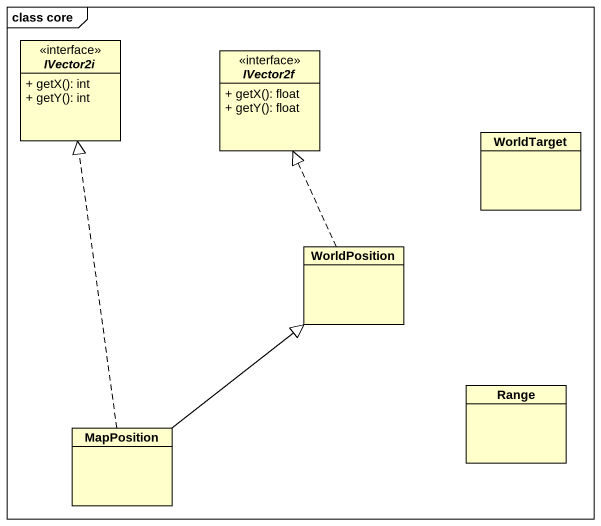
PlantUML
@startuml
mainframe class core
hide circle
hide empty members
skinparam classAttributeIconSize 0
interface IVector2i {
  + getX(): int
  + getY(): int
}
interface IVector2f {
  + getX(): float
  + getY(): float
}
class WorldTarget
class WorldPosition
class Range
class MapPosition
WorldPosition .up.|> IVector2f
MapPosition .up.|> IVector2i
MapPosition -up-|> WorldPosition
@enduml
